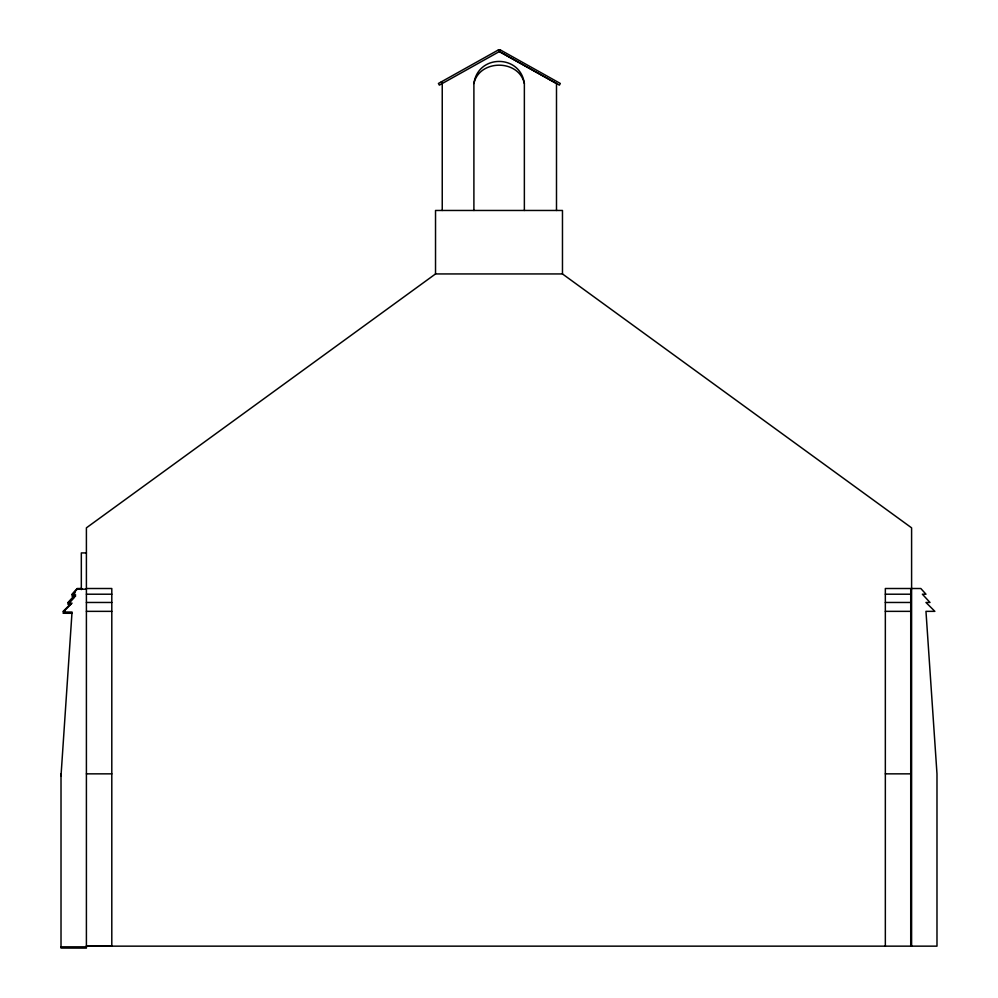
<?xml version="1.0" encoding="UTF-8"?>
<svg xmlns="http://www.w3.org/2000/svg" width="998" height="998" viewBox="0 0 998 998"><rect width="100%" height="100%" fill="white"/><g stroke="black" fill="none" stroke-linecap="round" stroke-linejoin="round"><path stroke-width="1.5" d="M61.015 775.795L72.031 612.036L63.148 612.036L72.031 603.154L68.001 603.154L75.611 594.908L72.031 594.908L77.17 589.194L86.402 589.194M473.9 210.466L473.9 83.52C477.917 54.079 520.357 54.079 524.362 83.52L524.362 210.466M473.9 83.52C479.339 59.082 518.935 59.082 524.362 83.52M499.362 51.559L500.297 49.9L560.315 83.47L559.391 85.129L499.362 51.559L498.439 49.9L438.421 83.47L439.345 85.129L499.362 51.559L556.497 83.52L556.497 210.466M75.112 592.687L72.031 596.168L75.611 596.118M68.001 602.468L74.663 595.245M74.663 597.153L68.001 604.376L70.683 604.376M63.148 611.35L70.06 604.439M65.12 611.287L63.148 613.259L72.031 613.296M911.598 946.154L911.598 527.842L562.473 273.939L435.527 273.939L86.402 527.842L86.402 948.1L61.015 948.063L61.015 773.849M498.439 49.9L500.297 49.9M86.402 552.917L81.325 552.917L81.325 589.618M81.786 588.508L77.17 588.508L72.031 594.209L74.426 594.209M86.402 588.508L111.801 588.508L111.801 946.154M911.598 588.508L920.83 588.508L925.969 594.209L922.389 594.209L929.999 602.468L925.969 602.468L934.852 611.35L925.969 611.35L936.985 773.849L936.985 946.154L86.402 946.154M86.402 594.209L111.801 594.209M885.338 594.209L910.725 594.209M86.402 602.468L111.801 602.468M885.338 602.468L910.725 602.468M86.402 611.35L111.801 611.35M885.338 611.35L910.725 611.35M86.402 773.849L111.801 773.849M885.338 773.849L910.725 773.849M86.402 945.917L111.801 945.917M61.015 946.84L86.402 946.84M441.316 81.861L442.239 83.52L442.239 210.466M910.725 946.154L910.725 588.508L885.338 588.508L885.338 946.154M562.473 273.939L562.473 210.466L435.527 210.466L435.527 273.939"/></g></svg>
